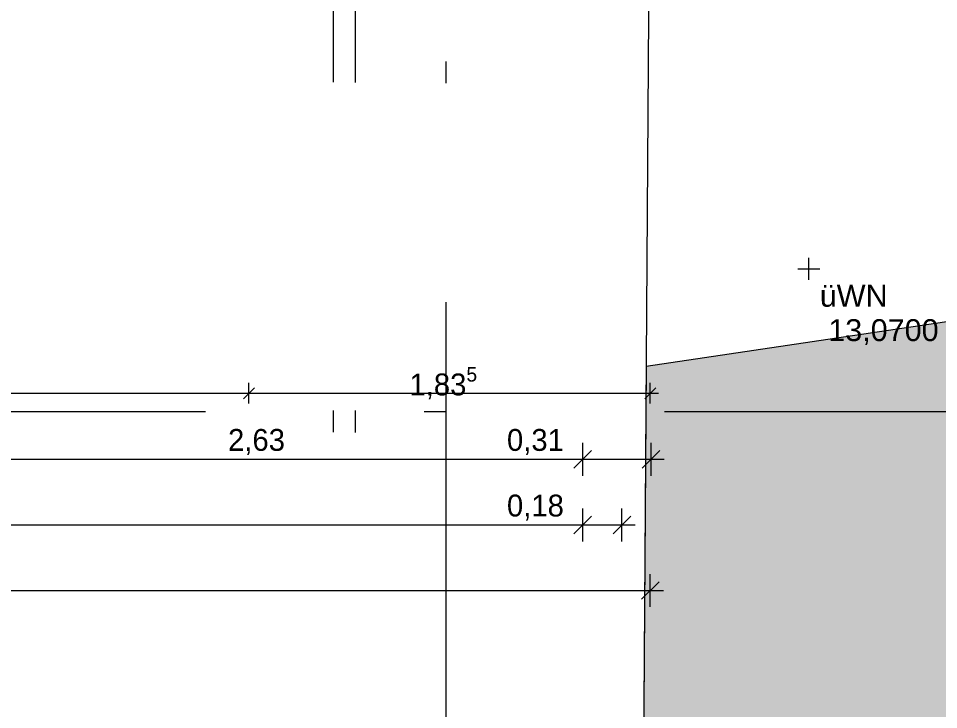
# Model space of a CAD drawing. Header units: metres. Extents: x -3 to 171, y -23 to 41.
# Drawn here: x 16.045 to 20.253, y -19.363 to -16.203 of the extents above; entities that cross this region are included whole.
import ezdxf

# ---------------------------------------------------------------- set-up
doc = ezdxf.new("R2010")
doc.units = ezdxf.units.M
doc.header["$MEASUREMENT"] = 0
doc.linetypes.add('Achse', pattern=[0.004, 0.002, -0.001, 0, -0.001])
doc.linetypes.add('Schnittlinie', pattern=[0.006, 0.003, -0.0015, 0, -0.0015])
for name, color, linetype in [('4._1.DG PP STG1_1_000 Achsraster', 7, 'Continuous'), ('4._1.DG PP STG1_1_725 Nachbarbebauung', 7, 'Continuous'), ('4._1.DG PP STG1_1_851 Marker Schnitt', 7, 'Continuous'), ('4._1.DG PP STG1_1_910 Allgemein Lageplan Höhen', 7, 'Continuous'), ('4._1.DG PP STG1_1_950 Polierplan Bemaßung', 7, 'Continuous'), ('4._1.DG PP STG1_1_Neubau_840 Baulinien', 7, 'Continuous')]:
    doc.layers.add(name, color=color, linetype=linetype)
doc.styles.add('ERSTELLTER_STIL_1', font='arial.ttf')
doc.styles.add('ERSTELLTER_STIL_2', font='')
doc.styles.get('ERSTELLTER_STIL_2').set_extended_font_data('Eurostile')
doc.linetypes.add('Grenze Grundstück', pattern='A,0,[1,415_260415_PP_VA_1_7 1 DG1.Shx,S=0.00031746,R=0,X=0,Y=0],-0.04,0', length=0.04)

msp = doc.modelspace()

# ---------------------------------------------------------------- hatches: boundary and pattern name
at = {"layer": '4._1.DG PP STG1_1_725 Nachbarbebauung', "linetype": 'Continuous', "lineweight": 0, "true_color": 0x1f1f1f}
msp.add_hatch(color=250, dxfattribs=at).paths.add_polyline_path([(18.8897, -22.5231), (22.9775, -22.5231), (22.9775, -17.1904), (18.9154, -17.7942), (18.9035, -19.5703)])

# ---------------------------------------------------------------- linework, layer by layer
at = {"layer": '4._1.DG PP STG1_1_000 Achsraster', "color": 5, "linetype": 'Achse', "lineweight": 0, "ltscale": 1000}
for p, q in [((18, 3), (18, -22.5231)), ((-1.5, -18), (21, -18))]:
    msp.add_line(p, q, dxfattribs=at)
at = {"layer": '4._1.DG PP STG1_1_725 Nachbarbebauung', "color": 8, "linetype": 'Continuous', "lineweight": 13, "ltscale": 1000, "flags": 128}
msp.add_lwpolyline([(22.9775, -17.1904), (18.9154, -17.7942), (18.9035, -19.5703), (18.8897, -22.5231)], dxfattribs=at)
at = {"layer": '4._1.DG PP STG1_1_851 Marker Schnitt', "color": 7, "linetype": 'Schnittlinie', "lineweight": 13, "ltscale": 1000}
for p, q in [((17.4851, 4.805), (17.4851, -22.5231)), ((17.5851, 4.8037), (17.5851, -22.5231))]:
    msp.add_line(p, q, dxfattribs=at)
at = {"layer": '4._1.DG PP STG1_1_910 Allgemein Lageplan Höhen', "color": 7, "linetype": 'Continuous', "lineweight": 13, "ltscale": 1000}
for p, q in [((19.6596, -17.3983), (19.6596, -17.2983)), ((19.6096, -17.3483), (19.7096, -17.3483))]:
    msp.add_line(p, q, dxfattribs=at)
at = {"layer": '4._1.DG PP STG1_1_950 Polierplan Bemaßung', "color": 6, "linetype": 'Continuous', "lineweight": 13, "ltscale": 1000, "true_color": 0xfb02fe}
for p, q in [((17.0991, -17.9637), (17.0991, -17.87)), ((18.9348, -17.9637), (18.9348, -17.87)), ((11.165, -17.9168), (17.0991, -17.9168)), ((17.1241, -17.8918), (17.0741, -17.9418)), ((17.0991, -17.9168), (18.9348, -17.9168)), ((18.9098, -17.9418), (18.9598, -17.8918)), ((18.9348, -17.9168), (18.9723, -17.9168)), ((18.6256, -18.294), (18.6256, -18.144)), ((18.938, -18.294), (18.9381, -18.144)), ((15.9945, -18.2186), (18.6256, -18.219)), ((18.6656, -18.179), (18.5856, -18.259)), ((18.6256, -18.219), (18.938, -18.219)), ((18.898, -18.259), (18.978, -18.179)), ((18.938, -18.219), (18.998, -18.219))]:
    msp.add_line(p, q, dxfattribs=at)
at = {"layer": '4._1.DG PP STG1_1_950 Polierplan Bemaßung', "color": 76, "linetype": 'Continuous', "lineweight": 13, "ltscale": 1000, "true_color": 0x3f7f02}
for p, q in [((18.6256, -18.594), (18.6256, -18.444)), ((18.805, -18.594), (18.805, -18.444)), ((18.6656, -18.479), (18.5856, -18.559)), ((18.765, -18.559), (18.845, -18.479)), ((9.6845, -18.5178), (18.6256, -18.519)), ((18.6256, -18.519), (18.805, -18.519)), ((18.805, -18.519), (18.865, -18.519))]:
    msp.add_line(p, q, dxfattribs=at)
at = {"layer": '4._1.DG PP STG1_1_950 Polierplan Bemaßung', "color": 1, "linetype": 'Continuous', "lineweight": 13, "ltscale": 1000, "true_color": 0xfb0106}
for p, q in [((18.9345, -18.894), (18.9345, -18.744)), ((18.8945, -18.859), (18.9745, -18.779)), ((0.0545, -18.8166), (18.9345, -18.819)), ((18.9345, -18.819), (18.9945, -18.819))]:
    msp.add_line(p, q, dxfattribs=at)
at = {"layer": '4._1.DG PP STG1_1_Neubau_840 Baulinien', "color": 76, "linetype": 'Grenze Grundstück', "lineweight": 13, "ltscale": 1000, "true_color": 0x3f7f02, "flags": 128}
msp.add_lwpolyline([(0.0612, -22.5231), (0.0564, -12.2031), (0, -0.0002), (18.985, -0.0012), (18.958, -11.4452), (18.9035, -19.5703), (18.8897, -22.5231)], dxfattribs=at)

# ---------------------------------------------------------------- texts
at = {"layer": '4._1.DG PP STG1_1_910 Allgemein Lageplan Höhen', "color": 7, "linetype": 'Continuous', "lineweight": 13, "char_height": 0.1, "attachment_point": 1, "style": 'ERSTELLTER_STIL_1'}
for s, insert in [('\\A1;{\\pql;\\fArial|b0|i0|c0|p0;\\W1.000000;üWN}', (19.7096, -17.4212)), ('\\A1;{\\pql;\\fArial|b0|i0|c0|p0;\\W1.000000; 13,0700}', (19.7096, -17.5783))]:
    msp.add_mtext(s, dxfattribs=dict(at, insert=insert))
at = {"layer": '4._1.DG PP STG1_1_950 Polierplan Bemaßung', "color": 6, "linetype": 'Continuous', "lineweight": 13, "true_color": 0xfb02fe, "insert": (17.8334, -17.9558), "char_height": 0.1, "attachment_point": 7, "style": 'ERSTELLTER_STIL_2'}
msp.add_mtext('\\A1;{\\pql;\\fEurostile|b0|i0|c0|p0;\\W1.000000;1,83\\fEurostile|b0|i0|c0|p0;\\W1.000000;\\A1{\\H.66x;\\S5^  ;}}', dxfattribs=at)
at = {"layer": '4._1.DG PP STG1_1_950 Polierplan Bemaßung', "color": 6, "linetype": 'Continuous', "lineweight": 13, "true_color": 0xfb02fe, "char_height": 0.1, "width": 0.306373, "attachment_point": 7, "rotation": 359.9926, "style": 'ERSTELLTER_STIL_2'}
for s, insert in [('\\A1;{\\pql;\\fEurostile|b0|i0|c0|p0;\\W1.000000;2,63}', (17.0037, -18.1988)), ('\\A1;{\\pql;\\fEurostile|b0|i0|c0|p0;\\W1.000000;0,31}', (18.2792, -18.1989))]:
    msp.add_mtext(s, dxfattribs=dict(at, insert=insert))
at = {"layer": '4._1.DG PP STG1_1_950 Polierplan Bemaßung', "color": 76, "linetype": 'Continuous', "lineweight": 13, "true_color": 0x3f7f02, "insert": (18.2792, -18.4989), "char_height": 0.1, "width": 0.306373, "attachment_point": 7, "rotation": 359.9926, "style": 'ERSTELLTER_STIL_2'}
msp.add_mtext('\\A1;{\\pql;\\fEurostile|b0|i0|c0|p0;\\W1.000000;0,18}', dxfattribs=at)

doc.saveas('drawing.dxf')
